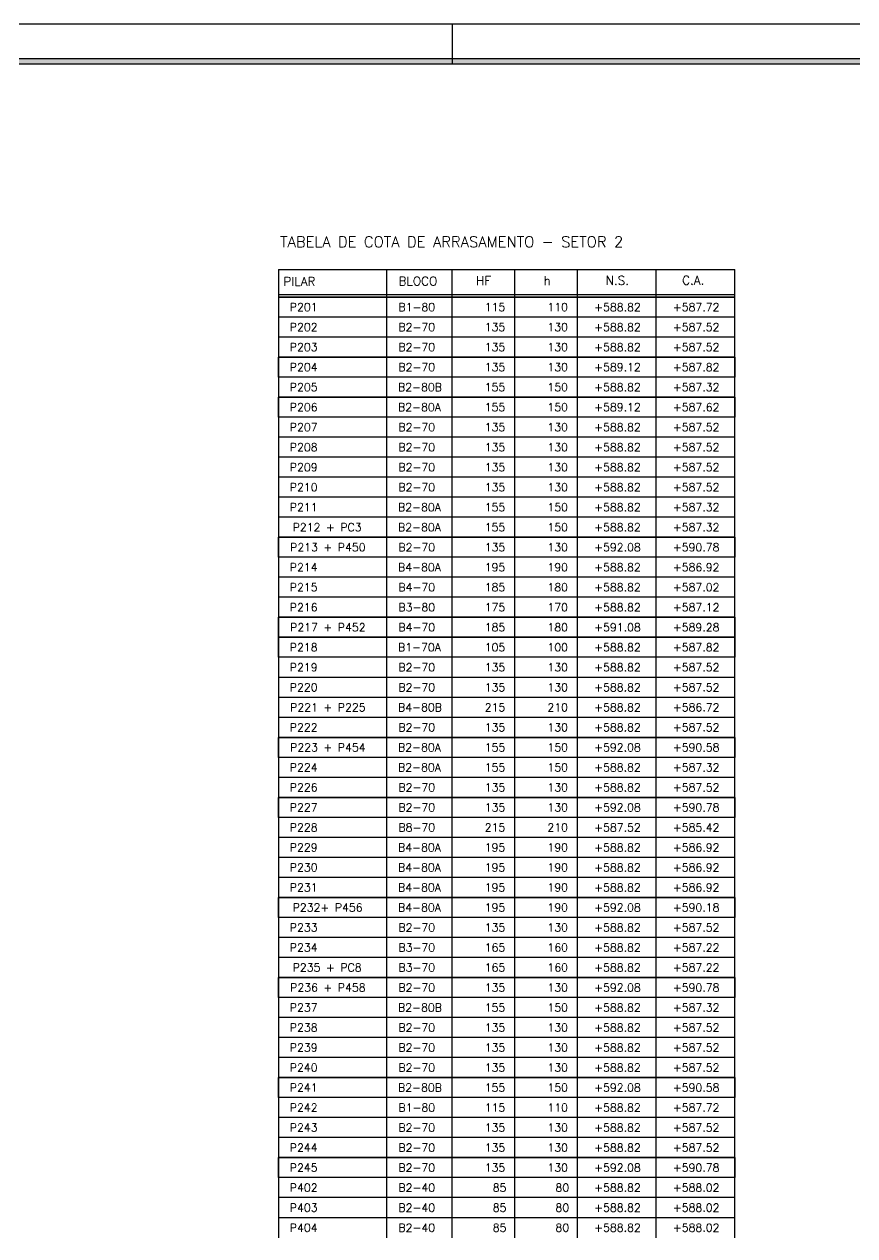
# Model space of a CAD drawing. Extents: x -5956 to 5211, y -572 to 5735.
# Drawn here: x 247 to 1803, y 3465 to 5735 of the extents above; entities that cross this region are included whole.
import ezdxf

# ---------------------------------------------------------------- set-up
doc = ezdxf.new("R2010")
doc.units = 0
doc.header["$LTSCALE"] = 100
doc.header["$MEASUREMENT"] = 0
doc.layers.get('0').update_dxf_attribs({"color": 245, "linetype": 'CONTINUOUS'})
for name, color, linetype in [('16', 5, 'CONTINUOUS'), ('228', 7, 'CONTINUOUS'), ('241', 4, 'CONTINUOUS'), ('243', 9, 'CONTINUOUS'), ('246', 3, 'CONTINUOUS'), ('247', 10, 'CONTINUOUS'), ('7', 2, 'CONTINUOUS')]:
    doc.layers.add(name, color=color, linetype=linetype)
doc.styles.get("Standard").update_dxf_attribs({"font": 'ROMANS.SHX'})

msp = doc.modelspace()

# ---------------------------------------------------------------- linework, layer by layer
msp.add_line((1048.788708, 5735.409286), (1048.788708, 5660.409286))
for points in [[(-5956.211292, -572.090714), (5211.288708, -572.090714), (5211.288708, 5735.409286), (-5956.211292, 5735.409286), (-5956.211292, -572.090714)], [(5136.288708, -497.090714), (5136.288708, -507.590714), (-5779.211292, -507.590714), (-5779.211292, 5670.909286), (5136.288708, 5670.909286), (5136.288708, 5660.409286), (-5768.711292, 5660.409286), (-5768.711292, -497.090714), (5136.288708, -497.090714)], [(-5768.711292, -497.090714), (5136.288708, -497.090714), (5136.288708, 5660.409286), (-5768.711292, 5660.409286), (-5768.711292, -497.090714)]]:
    msp.add_lwpolyline(points)
for points in [[(-5768.711292, 5660.409286), (-5779.211292, 5670.909286), (5136.288708, 5670.909286)], [(-5768.711292, 5660.409286), (5136.288708, 5670.909286), (5136.288708, 5660.409286)]]:
    msp.add_solid(points)
at = {"layer": '241'}
msp.add_lwpolyline([(723.665921, 4586.597576), (1578.665921, 4586.597576), (1578.665921, 4549.097576), (723.665921, 4549.097576), (723.665921, 4586.597576)], dxfattribs=at)
at = {"layer": '243'}
for points in [[(723.665921, 5111.597576), (1578.665921, 5111.597576), (1578.665921, 5074.097576), (723.665921, 5074.097576), (723.665921, 5111.597576)], [(723.665921, 5036.597576), (1578.665921, 5036.597576), (1578.665921, 4999.097576), (723.665921, 4999.097576), (723.665921, 5036.597576)]]:
    msp.add_lwpolyline(points, dxfattribs=at)
at = {"layer": '246'}
for points in [[(723.665921, 4774.097576), (1578.665921, 4774.097576), (1578.665921, 4736.597576), (723.665921, 4736.597576), (723.665921, 4774.097576)], [(723.665921, 4399.097576), (1578.665921, 4399.097576), (1578.665921, 4361.597576), (723.665921, 4361.597576), (723.665921, 4399.097576)], [(723.665921, 4286.597576), (1578.665921, 4286.597576), (1578.665921, 4249.097576), (723.665921, 4249.097576), (723.665921, 4286.597576)], [(723.665921, 4099.097576), (1578.665921, 4099.097576), (1578.665921, 4061.597576), (723.665921, 4061.597576), (723.665921, 4099.097576)], [(723.665921, 3949.097576), (1578.665921, 3949.097576), (1578.665921, 3911.597576), (723.665921, 3911.597576), (723.665921, 3949.097576)], [(723.665921, 3761.597576), (1578.665921, 3761.597576), (1578.665921, 3724.097576), (723.665921, 3724.097576), (723.665921, 3761.597576)], [(723.665921, 3611.597576), (1578.665921, 3611.597576), (1578.665921, 3574.097576), (723.665921, 3574.097576), (723.665921, 3611.597576)]]:
    msp.add_lwpolyline(points, dxfattribs=at)
at = {"layer": '247'}
msp.add_lwpolyline([(723.665921, 4624.097576), (1578.665921, 4624.097576), (1578.665921, 4586.597576), (723.665921, 4586.597576), (723.665921, 4624.097576)], dxfattribs=at)
at = {"layer": '7'}
for p, q in [((723.665921, 5275.736548), (1578.665921, 5275.736548)), ((723.665921, 5229.06335), (1578.665921, 5229.06335)), ((723.665921, 5224.097576), (1578.665921, 5224.097576)), ((723.665921, 5224.097576), (1578.665921, 5224.097576))]:
    msp.add_line(p, q, dxfattribs=at)
at = {"layer": '7', "color": 2}
for p, q in [((723.665921, 5275.736548), (723.665921, 5224.097576)), ((926.165921, 5224.097576), (926.165921, 5275.736548)), ((1048.665921, 5224.097576), (1048.665921, 5275.736548)), ((1166.165921, 5224.097576), (1166.165921, 5275.736548)), ((1283.665921, 5224.097576), (1283.665921, 5275.736548)), ((1431.165921, 5224.097576), (1431.165921, 5275.736548)), ((1578.665921, 5224.097576), (1578.665921, 5275.736548)), ((926.165921, 5224.097576), (723.665921, 5224.097576)), ((926.165921, 5224.097576), (723.665921, 5224.097576)), ((926.165921, 5224.097576), (723.665921, 5224.097576)), ((926.165921, 5224.097576), (723.665921, 5224.097576)), ((723.665921, 5224.097576), (723.665921, 5186.597576)), ((926.165921, 5224.097576), (723.665921, 5224.097576)), ((1048.665921, 5224.097576), (926.165921, 5224.097576)), ((1048.665921, 5224.097576), (926.165921, 5224.097576)), ((1048.665921, 5224.097576), (926.165921, 5224.097576)), ((1048.665921, 5224.097576), (926.165921, 5224.097576)), ((926.165921, 5186.597576), (926.165921, 5224.097576)), ((1048.665921, 5224.097576), (926.165921, 5224.097576)), ((1166.165921, 5224.097576), (1048.665921, 5224.097576)), ((1166.165921, 5224.097576), (1048.665921, 5224.097576)), ((1166.165921, 5224.097576), (1048.665921, 5224.097576)), ((1166.165921, 5224.097576), (1048.665921, 5224.097576)), ((1048.665921, 5186.597576), (1048.665921, 5224.097576)), ((1166.165921, 5224.097576), (1048.665921, 5224.097576)), ((1283.665921, 5224.097576), (1166.165921, 5224.097576)), ((1283.665921, 5224.097576), (1166.165921, 5224.097576)), ((1283.665921, 5224.097576), (1166.165921, 5224.097576)), ((1283.665921, 5224.097576), (1166.165921, 5224.097576)), ((1166.165921, 5186.597576), (1166.165921, 5224.097576)), ((1283.665921, 5224.097576), (1166.165921, 5224.097576)), ((1431.165921, 5224.097576), (1283.665921, 5224.097576)), ((1431.165921, 5224.097576), (1283.665921, 5224.097576)), ((1431.165921, 5224.097576), (1283.665921, 5224.097576)), ((1431.165921, 5224.097576), (1283.665921, 5224.097576)), ((1283.665921, 5186.597576), (1283.665921, 5224.097576)), ((1431.165921, 5224.097576), (1283.665921, 5224.097576)), ((1578.665921, 5224.097576), (1431.165921, 5224.097576)), ((1578.665921, 5224.097576), (1431.165921, 5224.097576)), ((1578.665921, 5224.097576), (1431.165921, 5224.097576)), ((1578.665921, 5224.097576), (1431.165921, 5224.097576)), ((1431.165921, 5186.597576), (1431.165921, 5224.097576)), ((1578.665921, 5224.097576), (1431.165921, 5224.097576)), ((1578.665921, 5186.597576), (1578.665921, 5224.097576)), ((926.165921, 5186.597576), (723.665921, 5186.597576)), ((723.665921, 5186.597576), (723.665921, 5149.097576)), ((1048.665921, 5186.597576), (926.165921, 5186.597576)), ((926.165921, 5149.097576), (926.165921, 5186.597576)), ((1166.165921, 5186.597576), (1048.665921, 5186.597576)), ((1048.665921, 5149.097576), (1048.665921, 5186.597576)), ((1283.665921, 5186.597576), (1166.165921, 5186.597576)), ((1166.165921, 5149.097576), (1166.165921, 5186.597576)), ((1431.165921, 5186.597576), (1283.665921, 5186.597576)), ((1283.665921, 5149.097576), (1283.665921, 5186.597576)), ((1578.665921, 5186.597576), (1431.165921, 5186.597576)), ((1431.165921, 5149.097576), (1431.165921, 5186.597576)), ((1578.665921, 5149.097576), (1578.665921, 5186.597576)), ((926.165921, 5149.097576), (723.665921, 5149.097576)), ((723.665921, 5149.097576), (723.665921, 5111.597576)), ((1048.665921, 5149.097576), (926.165921, 5149.097576)), ((926.165921, 5111.597576), (926.165921, 5149.097576)), ((1166.165921, 5149.097576), (1048.665921, 5149.097576)), ((1048.665921, 5111.597576), (1048.665921, 5149.097576)), ((1283.665921, 5149.097576), (1166.165921, 5149.097576)), ((1166.165921, 5111.597576), (1166.165921, 5149.097576)), ((1431.165921, 5149.097576), (1283.665921, 5149.097576)), ((1283.665921, 5111.597576), (1283.665921, 5149.097576)), ((1578.665921, 5149.097576), (1431.165921, 5149.097576)), ((1431.165921, 5111.597576), (1431.165921, 5149.097576)), ((1578.665921, 5111.597576), (1578.665921, 5149.097576)), ((926.165921, 5111.597576), (723.665921, 5111.597576)), ((723.665921, 5111.597576), (723.665921, 5074.097576)), ((1048.665921, 5111.597576), (926.165921, 5111.597576)), ((926.165921, 5074.097576), (926.165921, 5111.597576)), ((1166.165921, 5111.597576), (1048.665921, 5111.597576)), ((1048.665921, 5074.097576), (1048.665921, 5111.597576)), ((1283.665921, 5111.597576), (1166.165921, 5111.597576)), ((1166.165921, 5074.097576), (1166.165921, 5111.597576)), ((1431.165921, 5111.597576), (1283.665921, 5111.597576)), ((1283.665921, 5074.097576), (1283.665921, 5111.597576)), ((1578.665921, 5111.597576), (1431.165921, 5111.597576)), ((1431.165921, 5074.097576), (1431.165921, 5111.597576)), ((1578.665921, 5074.097576), (1578.665921, 5111.597576)), ((926.165921, 5074.097576), (723.665921, 5074.097576)), ((723.665921, 5074.097576), (723.665921, 5036.597576)), ((1048.665921, 5074.097576), (926.165921, 5074.097576)), ((926.165921, 5036.597576), (926.165921, 5074.097576)), ((1166.165921, 5074.097576), (1048.665921, 5074.097576)), ((1048.665921, 5036.597576), (1048.665921, 5074.097576)), ((1283.665921, 5074.097576), (1166.165921, 5074.097576)), ((1166.165921, 5036.597576), (1166.165921, 5074.097576)), ((1431.165921, 5074.097576), (1283.665921, 5074.097576)), ((1283.665921, 5036.597576), (1283.665921, 5074.097576)), ((1578.665921, 5074.097576), (1431.165921, 5074.097576)), ((1431.165921, 5036.597576), (1431.165921, 5074.097576)), ((1578.665921, 5036.597576), (1578.665921, 5074.097576)), ((926.165921, 5036.597576), (723.665921, 5036.597576)), ((723.665921, 5036.597576), (723.665921, 4999.097576)), ((1048.665921, 5036.597576), (926.165921, 5036.597576)), ((926.165921, 4999.097576), (926.165921, 5036.597576)), ((1166.165921, 5036.597576), (1048.665921, 5036.597576)), ((1048.665921, 4999.097576), (1048.665921, 5036.597576)), ((1283.665921, 5036.597576), (1166.165921, 5036.597576)), ((1166.165921, 4999.097576), (1166.165921, 5036.597576)), ((1431.165921, 5036.597576), (1283.665921, 5036.597576)), ((1283.665921, 4999.097576), (1283.665921, 5036.597576)), ((1578.665921, 5036.597576), (1431.165921, 5036.597576)), ((1431.165921, 4999.097576), (1431.165921, 5036.597576)), ((1578.665921, 4999.097576), (1578.665921, 5036.597576)), ((926.165921, 4999.097576), (723.665921, 4999.097576)), ((723.665921, 4999.097576), (723.665921, 4961.597576)), ((1048.665921, 4999.097576), (926.165921, 4999.097576)), ((926.165921, 4961.597576), (926.165921, 4999.097576)), ((1166.165921, 4999.097576), (1048.665921, 4999.097576)), ((1048.665921, 4961.597576), (1048.665921, 4999.097576)), ((1283.665921, 4999.097576), (1166.165921, 4999.097576)), ((1166.165921, 4961.597576), (1166.165921, 4999.097576)), ((1431.165921, 4999.097576), (1283.665921, 4999.097576)), ((1283.665921, 4961.597576), (1283.665921, 4999.097576)), ((1578.665921, 4999.097576), (1431.165921, 4999.097576)), ((1431.165921, 4961.597576), (1431.165921, 4999.097576)), ((1578.665921, 4961.597576), (1578.665921, 4999.097576)), ((926.165921, 4961.597576), (723.665921, 4961.597576)), ((723.665921, 4961.597576), (723.665921, 4924.097576)), ((1048.665921, 4961.597576), (926.165921, 4961.597576)), ((926.165921, 4924.097576), (926.165921, 4961.597576)), ((1166.165921, 4961.597576), (1048.665921, 4961.597576)), ((1048.665921, 4924.097576), (1048.665921, 4961.597576)), ((1283.665921, 4961.597576), (1166.165921, 4961.597576)), ((1166.165921, 4924.097576), (1166.165921, 4961.597576)), ((1431.165921, 4961.597576), (1283.665921, 4961.597576)), ((1283.665921, 4924.097576), (1283.665921, 4961.597576)), ((1578.665921, 4961.597576), (1431.165921, 4961.597576)), ((1431.165921, 4924.097576), (1431.165921, 4961.597576)), ((1578.665921, 4924.097576), (1578.665921, 4961.597576)), ((926.165921, 4924.097576), (723.665921, 4924.097576)), ((723.665921, 4924.097576), (723.665921, 4886.597576)), ((1048.665921, 4924.097576), (926.165921, 4924.097576)), ((926.165921, 4886.597576), (926.165921, 4924.097576)), ((1166.165921, 4924.097576), (1048.665921, 4924.097576)), ((1048.665921, 4886.597576), (1048.665921, 4924.097576)), ((1283.665921, 4924.097576), (1166.165921, 4924.097576)), ((1166.165921, 4886.597576), (1166.165921, 4924.097576)), ((1431.165921, 4924.097576), (1283.665921, 4924.097576)), ((1283.665921, 4886.597576), (1283.665921, 4924.097576)), ((1578.665921, 4924.097576), (1431.165921, 4924.097576)), ((1431.165921, 4886.597576), (1431.165921, 4924.097576)), ((1578.665921, 4886.597576), (1578.665921, 4924.097576)), ((926.165921, 4886.597576), (723.665921, 4886.597576)), ((723.665921, 4886.597576), (723.665921, 4849.097576)), ((1048.665921, 4886.597576), (926.165921, 4886.597576)), ((926.165921, 4849.097576), (926.165921, 4886.597576)), ((1166.165921, 4886.597576), (1048.665921, 4886.597576)), ((1048.665921, 4849.097576), (1048.665921, 4886.597576)), ((1283.665921, 4886.597576), (1166.165921, 4886.597576)), ((1166.165921, 4849.097576), (1166.165921, 4886.597576)), ((1431.165921, 4886.597576), (1283.665921, 4886.597576)), ((1283.665921, 4849.097576), (1283.665921, 4886.597576)), ((1578.665921, 4886.597576), (1431.165921, 4886.597576)), ((1431.165921, 4849.097576), (1431.165921, 4886.597576)), ((1578.665921, 4849.097576), (1578.665921, 4886.597576)), ((926.165921, 4849.097576), (723.665921, 4849.097576)), ((723.665921, 4849.097576), (723.665921, 4811.597576)), ((1048.665921, 4849.097576), (926.165921, 4849.097576)), ((926.165921, 4811.597576), (926.165921, 4849.097576)), ((1166.165921, 4849.097576), (1048.665921, 4849.097576)), ((1048.665921, 4811.597576), (1048.665921, 4849.097576)), ((1283.665921, 4849.097576), (1166.165921, 4849.097576)), ((1166.165921, 4811.597576), (1166.165921, 4849.097576)), ((1431.165921, 4849.097576), (1283.665921, 4849.097576)), ((1283.665921, 4811.597576), (1283.665921, 4849.097576)), ((1578.665921, 4849.097576), (1431.165921, 4849.097576)), ((1431.165921, 4811.597576), (1431.165921, 4849.097576)), ((1578.665921, 4811.597576), (1578.665921, 4849.097576)), ((926.165921, 4811.597576), (723.665921, 4811.597576)), ((723.665921, 4811.597576), (723.665921, 4774.097576)), ((1048.665921, 4811.597576), (926.165921, 4811.597576)), ((926.165921, 4774.097576), (926.165921, 4811.597576)), ((1166.165921, 4811.597576), (1048.665921, 4811.597576)), ((1048.665921, 4774.097576), (1048.665921, 4811.597576)), ((1283.665921, 4811.597576), (1166.165921, 4811.597576)), ((1166.165921, 4774.097576), (1166.165921, 4811.597576)), ((1431.165921, 4811.597576), (1283.665921, 4811.597576)), ((1283.665921, 4774.097576), (1283.665921, 4811.597576)), ((1578.665921, 4811.597576), (1431.165921, 4811.597576)), ((1431.165921, 4774.097576), (1431.165921, 4811.597576)), ((1578.665921, 4774.097576), (1578.665921, 4811.597576)), ((926.165921, 4774.097576), (723.665921, 4774.097576)), ((723.665921, 4774.097576), (723.665921, 4736.597576)), ((1048.665921, 4774.097576), (926.165921, 4774.097576)), ((926.165921, 4736.597576), (926.165921, 4774.097576)), ((1166.165921, 4774.097576), (1048.665921, 4774.097576)), ((1048.665921, 4736.597576), (1048.665921, 4774.097576)), ((1283.665921, 4774.097576), (1166.165921, 4774.097576)), ((1166.165921, 4736.597576), (1166.165921, 4774.097576)), ((1431.165921, 4774.097576), (1283.665921, 4774.097576)), ((1283.665921, 4736.597576), (1283.665921, 4774.097576)), ((1578.665921, 4774.097576), (1431.165921, 4774.097576)), ((1431.165921, 4736.597576), (1431.165921, 4774.097576)), ((1578.665921, 4736.597576), (1578.665921, 4774.097576)), ((926.165921, 4736.597576), (723.665921, 4736.597576)), ((723.665921, 4736.597576), (723.665921, 4699.097576)), ((1048.665921, 4736.597576), (926.165921, 4736.597576)), ((926.165921, 4699.097576), (926.165921, 4736.597576)), ((1166.165921, 4736.597576), (1048.665921, 4736.597576)), ((1048.665921, 4699.097576), (1048.665921, 4736.597576)), ((1283.665921, 4736.597576), (1166.165921, 4736.597576)), ((1166.165921, 4699.097576), (1166.165921, 4736.597576)), ((1431.165921, 4736.597576), (1283.665921, 4736.597576)), ((1283.665921, 4699.097576), (1283.665921, 4736.597576)), ((1578.665921, 4736.597576), (1431.165921, 4736.597576)), ((1431.165921, 4699.097576), (1431.165921, 4736.597576)), ((1578.665921, 4699.097576), (1578.665921, 4736.597576)), ((926.165921, 4699.097576), (723.665921, 4699.097576)), ((723.665921, 4699.097576), (723.665921, 4661.597576)), ((1048.665921, 4699.097576), (926.165921, 4699.097576)), ((926.165921, 4661.597576), (926.165921, 4699.097576)), ((1166.165921, 4699.097576), (1048.665921, 4699.097576)), ((1048.665921, 4661.597576), (1048.665921, 4699.097576)), ((1283.665921, 4699.097576), (1166.165921, 4699.097576)), ((1166.165921, 4661.597576), (1166.165921, 4699.097576)), ((1431.165921, 4699.097576), (1283.665921, 4699.097576)), ((1283.665921, 4661.597576), (1283.665921, 4699.097576)), ((1578.665921, 4699.097576), (1431.165921, 4699.097576)), ((1431.165921, 4661.597576), (1431.165921, 4699.097576)), ((1578.665921, 4661.597576), (1578.665921, 4699.097576)), ((926.165921, 4661.597576), (723.665921, 4661.597576)), ((723.665921, 4661.597576), (723.665921, 4624.097576)), ((1048.665921, 4661.597576), (926.165921, 4661.597576)), ((926.165921, 4624.097576), (926.165921, 4661.597576)), ((1166.165921, 4661.597576), (1048.665921, 4661.597576)), ((1048.665921, 4624.097576), (1048.665921, 4661.597576)), ((1283.665921, 4661.597576), (1166.165921, 4661.597576)), ((1166.165921, 4624.097576), (1166.165921, 4661.597576)), ((1431.165921, 4661.597576), (1283.665921, 4661.597576)), ((1283.665921, 4624.097576), (1283.665921, 4661.597576)), ((1578.665921, 4661.597576), (1431.165921, 4661.597576)), ((1431.165921, 4624.097576), (1431.165921, 4661.597576)), ((1578.665921, 4624.097576), (1578.665921, 4661.597576)), ((926.165921, 4624.097576), (723.665921, 4624.097576)), ((723.665921, 4624.097576), (723.665921, 4586.597576)), ((1048.665921, 4624.097576), (926.165921, 4624.097576)), ((926.165921, 4586.597576), (926.165921, 4624.097576)), ((1166.165921, 4624.097576), (1048.665921, 4624.097576)), ((1048.665921, 4586.597576), (1048.665921, 4624.097576)), ((1283.665921, 4624.097576), (1166.165921, 4624.097576)), ((1166.165921, 4586.597576), (1166.165921, 4624.097576)), ((1431.165921, 4624.097576), (1283.665921, 4624.097576)), ((1283.665921, 4586.597576), (1283.665921, 4624.097576)), ((1578.665921, 4624.097576), (1431.165921, 4624.097576)), ((1431.165921, 4586.597576), (1431.165921, 4624.097576)), ((1578.665921, 4586.597576), (1578.665921, 4624.097576)), ((926.165921, 4586.597576), (723.665921, 4586.597576)), ((723.665921, 4586.597576), (723.665921, 4549.097576)), ((1048.665921, 4586.597576), (926.165921, 4586.597576)), ((926.165921, 4549.097576), (926.165921, 4586.597576)), ((1166.165921, 4586.597576), (1048.665921, 4586.597576)), ((1048.665921, 4549.097576), (1048.665921, 4586.597576)), ((1283.665921, 4586.597576), (1166.165921, 4586.597576)), ((1166.165921, 4549.097576), (1166.165921, 4586.597576)), ((1431.165921, 4586.597576), (1283.665921, 4586.597576)), ((1283.665921, 4549.097576), (1283.665921, 4586.597576)), ((1578.665921, 4586.597576), (1431.165921, 4586.597576)), ((1431.165921, 4549.097576), (1431.165921, 4586.597576)), ((1578.665921, 4549.097576), (1578.665921, 4586.597576)), ((926.165921, 4549.097576), (723.665921, 4549.097576)), ((723.665921, 4549.097576), (723.665921, 4511.597576)), ((1048.665921, 4549.097576), (926.165921, 4549.097576)), ((926.165921, 4511.597576), (926.165921, 4549.097576)), ((1166.165921, 4549.097576), (1048.665921, 4549.097576)), ((1048.665921, 4511.597576), (1048.665921, 4549.097576)), ((1283.665921, 4549.097576), (1166.165921, 4549.097576)), ((1166.165921, 4511.597576), (1166.165921, 4549.097576)), ((1431.165921, 4549.097576), (1283.665921, 4549.097576)), ((1283.665921, 4511.597576), (1283.665921, 4549.097576)), ((1578.665921, 4549.097576), (1431.165921, 4549.097576)), ((1431.165921, 4511.597576), (1431.165921, 4549.097576)), ((1578.665921, 4511.597576), (1578.665921, 4549.097576)), ((926.165921, 4511.597576), (723.665921, 4511.597576)), ((723.665921, 4511.597576), (723.665921, 4474.097576)), ((1048.665921, 4511.597576), (926.165921, 4511.597576)), ((926.165921, 4474.097576), (926.165921, 4511.597576)), ((1166.165921, 4511.597576), (1048.665921, 4511.597576)), ((1048.665921, 4474.097576), (1048.665921, 4511.597576)), ((1283.665921, 4511.597576), (1166.165921, 4511.597576)), ((1166.165921, 4474.097576), (1166.165921, 4511.597576)), ((1431.165921, 4511.597576), (1283.665921, 4511.597576)), ((1283.665921, 4474.097576), (1283.665921, 4511.597576)), ((1578.665921, 4511.597576), (1431.165921, 4511.597576)), ((1431.165921, 4474.097576), (1431.165921, 4511.597576)), ((1578.665921, 4474.097576), (1578.665921, 4511.597576)), ((926.165921, 4474.097576), (723.665921, 4474.097576)), ((723.665921, 4474.097576), (723.665921, 4436.597576)), ((1048.665921, 4474.097576), (926.165921, 4474.097576)), ((926.165921, 4436.597576), (926.165921, 4474.097576)), ((1166.165921, 4474.097576), (1048.665921, 4474.097576)), ((1048.665921, 4436.597576), (1048.665921, 4474.097576)), ((1283.665921, 4474.097576), (1166.165921, 4474.097576)), ((1166.165921, 4436.597576), (1166.165921, 4474.097576)), ((1431.165921, 4474.097576), (1283.665921, 4474.097576)), ((1283.665921, 4436.597576), (1283.665921, 4474.097576)), ((1578.665921, 4474.097576), (1431.165921, 4474.097576)), ((1431.165921, 4436.597576), (1431.165921, 4474.097576)), ((1578.665921, 4436.597576), (1578.665921, 4474.097576)), ((926.165921, 4436.597576), (723.665921, 4436.597576)), ((723.665921, 4436.597576), (723.665921, 4399.097576)), ((1048.665921, 4436.597576), (926.165921, 4436.597576)), ((926.165921, 4399.097576), (926.165921, 4436.597576)), ((1166.165921, 4436.597576), (1048.665921, 4436.597576)), ((1048.665921, 4399.097576), (1048.665921, 4436.597576)), ((1283.665921, 4436.597576), (1166.165921, 4436.597576)), ((1166.165921, 4399.097576), (1166.165921, 4436.597576)), ((1431.165921, 4436.597576), (1283.665921, 4436.597576)), ((1283.665921, 4399.097576), (1283.665921, 4436.597576)), ((1578.665921, 4436.597576), (1431.165921, 4436.597576)), ((1431.165921, 4399.097576), (1431.165921, 4436.597576)), ((1578.665921, 4399.097576), (1578.665921, 4436.597576)), ((926.165921, 4399.097576), (723.665921, 4399.097576)), ((723.665921, 4399.097576), (723.665921, 4361.597576)), ((1048.665921, 4399.097576), (926.165921, 4399.097576)), ((926.165921, 4361.597576), (926.165921, 4399.097576)), ((1166.165921, 4399.097576), (1048.665921, 4399.097576)), ((1048.665921, 4361.597576), (1048.665921, 4399.097576)), ((1283.665921, 4399.097576), (1166.165921, 4399.097576)), ((1166.165921, 4361.597576), (1166.165921, 4399.097576)), ((1431.165921, 4399.097576), (1283.665921, 4399.097576)), ((1283.665921, 4361.597576), (1283.665921, 4399.097576)), ((1578.665921, 4399.097576), (1431.165921, 4399.097576)), ((1431.165921, 4361.597576), (1431.165921, 4399.097576)), ((1578.665921, 4361.597576), (1578.665921, 4399.097576)), ((926.165921, 4361.597576), (723.665921, 4361.597576)), ((723.665921, 4361.597576), (723.665921, 4324.097576)), ((1048.665921, 4361.597576), (926.165921, 4361.597576)), ((926.165921, 4324.097576), (926.165921, 4361.597576)), ((1166.165921, 4361.597576), (1048.665921, 4361.597576)), ((1048.665921, 4324.097576), (1048.665921, 4361.597576)), ((1283.665921, 4361.597576), (1166.165921, 4361.597576)), ((1166.165921, 4324.097576), (1166.165921, 4361.597576)), ((1431.165921, 4361.597576), (1283.665921, 4361.597576)), ((1283.665921, 4324.097576), (1283.665921, 4361.597576)), ((1578.665921, 4361.597576), (1431.165921, 4361.597576)), ((1431.165921, 4324.097576), (1431.165921, 4361.597576)), ((1578.665921, 4324.097576), (1578.665921, 4361.597576)), ((926.165921, 4324.097576), (723.665921, 4324.097576)), ((723.665921, 4324.097576), (723.665921, 4286.597576)), ((1048.665921, 4324.097576), (926.165921, 4324.097576)), ((926.165921, 4286.597576), (926.165921, 4324.097576)), ((1166.165921, 4324.097576), (1048.665921, 4324.097576)), ((1048.665921, 4286.597576), (1048.665921, 4324.097576)), ((1283.665921, 4324.097576), (1166.165921, 4324.097576)), ((1166.165921, 4286.597576), (1166.165921, 4324.097576)), ((1431.165921, 4324.097576), (1283.665921, 4324.097576)), ((1283.665921, 4286.597576), (1283.665921, 4324.097576)), ((1578.665921, 4324.097576), (1431.165921, 4324.097576)), ((1431.165921, 4286.597576), (1431.165921, 4324.097576)), ((1578.665921, 4286.597576), (1578.665921, 4324.097576)), ((926.165921, 4286.597576), (723.665921, 4286.597576)), ((723.665921, 4286.597576), (723.665921, 4249.097576)), ((1048.665921, 4286.597576), (926.165921, 4286.597576)), ((926.165921, 4249.097576), (926.165921, 4286.597576)), ((1166.165921, 4286.597576), (1048.665921, 4286.597576)), ((1048.665921, 4249.097576), (1048.665921, 4286.597576)), ((1283.665921, 4286.597576), (1166.165921, 4286.597576)), ((1166.165921, 4249.097576), (1166.165921, 4286.597576)), ((1431.165921, 4286.597576), (1283.665921, 4286.597576)), ((1283.665921, 4249.097576), (1283.665921, 4286.597576)), ((1578.665921, 4286.597576), (1431.165921, 4286.597576)), ((1431.165921, 4249.097576), (1431.165921, 4286.597576)), ((1578.665921, 4249.097576), (1578.665921, 4286.597576)), ((926.165921, 4249.097576), (723.665921, 4249.097576)), ((723.665921, 4249.097576), (723.665921, 4211.597576)), ((1048.665921, 4249.097576), (926.165921, 4249.097576)), ((926.165921, 4211.597576), (926.165921, 4249.097576)), ((1166.165921, 4249.097576), (1048.665921, 4249.097576)), ((1048.665921, 4211.597576), (1048.665921, 4249.097576)), ((1283.665921, 4249.097576), (1166.165921, 4249.097576)), ((1166.165921, 4211.597576), (1166.165921, 4249.097576)), ((1431.165921, 4249.097576), (1283.665921, 4249.097576)), ((1283.665921, 4211.597576), (1283.665921, 4249.097576)), ((1578.665921, 4249.097576), (1431.165921, 4249.097576)), ((1431.165921, 4211.597576), (1431.165921, 4249.097576)), ((1578.665921, 4211.597576), (1578.665921, 4249.097576)), ((926.165921, 4211.597576), (723.665921, 4211.597576)), ((723.665921, 4211.597576), (723.665921, 4174.097576)), ((1048.665921, 4211.597576), (926.165921, 4211.597576)), ((926.165921, 4174.097576), (926.165921, 4211.597576)), ((1166.165921, 4211.597576), (1048.665921, 4211.597576)), ((1048.665921, 4174.097576), (1048.665921, 4211.597576)), ((1283.665921, 4211.597576), (1166.165921, 4211.597576)), ((1166.165921, 4174.097576), (1166.165921, 4211.597576)), ((1431.165921, 4211.597576), (1283.665921, 4211.597576)), ((1283.665921, 4174.097576), (1283.665921, 4211.597576)), ((1578.665921, 4211.597576), (1431.165921, 4211.597576)), ((1431.165921, 4174.097576), (1431.165921, 4211.597576)), ((1578.665921, 4174.097576), (1578.665921, 4211.597576)), ((926.165921, 4174.097576), (723.665921, 4174.097576)), ((723.665921, 4174.097576), (723.665921, 4136.597576)), ((1048.665921, 4174.097576), (926.165921, 4174.097576)), ((926.165921, 4136.597576), (926.165921, 4174.097576)), ((1166.165921, 4174.097576), (1048.665921, 4174.097576)), ((1048.665921, 4136.597576), (1048.665921, 4174.097576)), ((1283.665921, 4174.097576), (1166.165921, 4174.097576)), ((1166.165921, 4136.597576), (1166.165921, 4174.097576)), ((1431.165921, 4174.097576), (1283.665921, 4174.097576)), ((1283.665921, 4136.597576), (1283.665921, 4174.097576)), ((1578.665921, 4174.097576), (1431.165921, 4174.097576)), ((1431.165921, 4136.597576), (1431.165921, 4174.097576)), ((1578.665921, 4136.597576), (1578.665921, 4174.097576)), ((926.165921, 4136.597576), (723.665921, 4136.597576)), ((723.665921, 4136.597576), (723.665921, 4099.097576)), ((1048.665921, 4136.597576), (926.165921, 4136.597576)), ((926.165921, 4099.097576), (926.165921, 4136.597576)), ((1166.165921, 4136.597576), (1048.665921, 4136.597576)), ((1048.665921, 4099.097576), (1048.665921, 4136.597576)), ((1283.665921, 4136.597576), (1166.165921, 4136.597576)), ((1166.165921, 4099.097576), (1166.165921, 4136.597576)), ((1431.165921, 4136.597576), (1283.665921, 4136.597576)), ((1283.665921, 4099.097576), (1283.665921, 4136.597576)), ((1578.665921, 4136.597576), (1431.165921, 4136.597576)), ((1431.165921, 4099.097576), (1431.165921, 4136.597576)), ((1578.665921, 4099.097576), (1578.665921, 4136.597576)), ((926.165921, 4099.097576), (723.665921, 4099.097576)), ((723.665921, 4099.097576), (723.665921, 4061.597576)), ((1048.665921, 4099.097576), (926.165921, 4099.097576)), ((926.165921, 4061.597576), (926.165921, 4099.097576)), ((1166.165921, 4099.097576), (1048.665921, 4099.097576)), ((1048.665921, 4061.597576), (1048.665921, 4099.097576)), ((1283.665921, 4099.097576), (1166.165921, 4099.097576)), ((1166.165921, 4061.597576), (1166.165921, 4099.097576)), ((1431.165921, 4099.097576), (1283.665921, 4099.097576)), ((1283.665921, 4061.597576), (1283.665921, 4099.097576)), ((1578.665921, 4099.097576), (1431.165921, 4099.097576)), ((1431.165921, 4061.597576), (1431.165921, 4099.097576)), ((1578.665921, 4061.597576), (1578.665921, 4099.097576)), ((926.165921, 4061.597576), (723.665921, 4061.597576)), ((723.665921, 4061.597576), (723.665921, 4024.097576)), ((1048.665921, 4061.597576), (926.165921, 4061.597576)), ((926.165921, 4024.097576), (926.165921, 4061.597576)), ((1166.165921, 4061.597576), (1048.665921, 4061.597576)), ((1048.665921, 4024.097576), (1048.665921, 4061.597576)), ((1283.665921, 4061.597576), (1166.165921, 4061.597576)), ((1166.165921, 4024.097576), (1166.165921, 4061.597576)), ((1431.165921, 4061.597576), (1283.665921, 4061.597576)), ((1283.665921, 4024.097576), (1283.665921, 4061.597576)), ((1578.665921, 4061.597576), (1431.165921, 4061.597576)), ((1431.165921, 4024.097576), (1431.165921, 4061.597576)), ((1578.665921, 4024.097576), (1578.665921, 4061.597576)), ((926.165921, 4024.097576), (723.665921, 4024.097576)), ((723.665921, 4024.097576), (723.665921, 3986.597576)), ((1048.665921, 4024.097576), (926.165921, 4024.097576)), ((926.165921, 3986.597576), (926.165921, 4024.097576)), ((1166.165921, 4024.097576), (1048.665921, 4024.097576)), ((1048.665921, 3986.597576), (1048.665921, 4024.097576)), ((1283.665921, 4024.097576), (1166.165921, 4024.097576)), ((1166.165921, 3986.597576), (1166.165921, 4024.097576)), ((1431.165921, 4024.097576), (1283.665921, 4024.097576)), ((1283.665921, 3986.597576), (1283.665921, 4024.097576)), ((1578.665921, 4024.097576), (1431.165921, 4024.097576)), ((1431.165921, 3986.597576), (1431.165921, 4024.097576)), ((1578.665921, 3986.597576), (1578.665921, 4024.097576)), ((926.165921, 3986.597576), (723.665921, 3986.597576)), ((723.665921, 3986.597576), (723.665921, 3949.097576)), ((1048.665921, 3986.597576), (926.165921, 3986.597576)), ((926.165921, 3949.097576), (926.165921, 3986.597576)), ((1166.165921, 3986.597576), (1048.665921, 3986.597576)), ((1048.665921, 3949.097576), (1048.665921, 3986.597576)), ((1283.665921, 3986.597576), (1166.165921, 3986.597576)), ((1166.165921, 3949.097576), (1166.165921, 3986.597576)), ((1431.165921, 3986.597576), (1283.665921, 3986.597576)), ((1283.665921, 3949.097576), (1283.665921, 3986.597576)), ((1578.665921, 3986.597576), (1431.165921, 3986.597576)), ((1431.165921, 3949.097576), (1431.165921, 3986.597576)), ((1578.665921, 3949.097576), (1578.665921, 3986.597576)), ((926.165921, 3949.097576), (723.665921, 3949.097576)), ((723.665921, 3949.097576), (723.665921, 3911.597576)), ((1048.665921, 3949.097576), (926.165921, 3949.097576)), ((926.165921, 3911.597576), (926.165921, 3949.097576)), ((1166.165921, 3949.097576), (1048.665921, 3949.097576)), ((1048.665921, 3911.597576), (1048.665921, 3949.097576)), ((1283.665921, 3949.097576), (1166.165921, 3949.097576)), ((1166.165921, 3911.597576), (1166.165921, 3949.097576)), ((1431.165921, 3949.097576), (1283.665921, 3949.097576)), ((1283.665921, 3911.597576), (1283.665921, 3949.097576)), ((1578.665921, 3949.097576), (1431.165921, 3949.097576)), ((1431.165921, 3911.597576), (1431.165921, 3949.097576)), ((1578.665921, 3911.597576), (1578.665921, 3949.097576)), ((926.165921, 3911.597576), (723.665921, 3911.597576)), ((723.665921, 3911.597576), (723.665921, 3874.097576)), ((1048.665921, 3911.597576), (926.165921, 3911.597576)), ((926.165921, 3874.097576), (926.165921, 3911.597576)), ((1166.165921, 3911.597576), (1048.665921, 3911.597576)), ((1048.665921, 3874.097576), (1048.665921, 3911.597576)), ((1283.665921, 3911.597576), (1166.165921, 3911.597576)), ((1166.165921, 3874.097576), (1166.165921, 3911.597576)), ((1431.165921, 3911.597576), (1283.665921, 3911.597576)), ((1283.665921, 3874.097576), (1283.665921, 3911.597576)), ((1578.665921, 3911.597576), (1431.165921, 3911.597576)), ((1431.165921, 3874.097576), (1431.165921, 3911.597576)), ((1578.665921, 3874.097576), (1578.665921, 3911.597576)), ((926.165921, 3874.097576), (723.665921, 3874.097576)), ((723.665921, 3874.097576), (723.665921, 3836.597576)), ((1048.665921, 3874.097576), (926.165921, 3874.097576)), ((926.165921, 3836.597576), (926.165921, 3874.097576)), ((1166.165921, 3874.097576), (1048.665921, 3874.097576)), ((1048.665921, 3836.597576), (1048.665921, 3874.097576)), ((1283.665921, 3874.097576), (1166.165921, 3874.097576)), ((1166.165921, 3836.597576), (1166.165921, 3874.097576)), ((1431.165921, 3874.097576), (1283.665921, 3874.097576)), ((1283.665921, 3836.597576), (1283.665921, 3874.097576)), ((1578.665921, 3874.097576), (1431.165921, 3874.097576)), ((1431.165921, 3836.597576), (1431.165921, 3874.097576)), ((1578.665921, 3836.597576), (1578.665921, 3874.097576)), ((926.165921, 3836.597576), (723.665921, 3836.597576)), ((723.665921, 3836.597576), (723.665921, 3799.097576)), ((1048.665921, 3836.597576), (926.165921, 3836.597576)), ((926.165921, 3799.097576), (926.165921, 3836.597576)), ((1166.165921, 3836.597576), (1048.665921, 3836.597576)), ((1048.665921, 3799.097576), (1048.665921, 3836.597576)), ((1283.665921, 3836.597576), (1166.165921, 3836.597576)), ((1166.165921, 3799.097576), (1166.165921, 3836.597576)), ((1431.165921, 3836.597576), (1283.665921, 3836.597576)), ((1283.665921, 3799.097576), (1283.665921, 3836.597576)), ((1578.665921, 3836.597576), (1431.165921, 3836.597576)), ((1431.165921, 3799.097576), (1431.165921, 3836.597576)), ((1578.665921, 3799.097576), (1578.665921, 3836.597576)), ((926.165921, 3799.097576), (723.665921, 3799.097576)), ((723.665921, 3799.097576), (723.665921, 3761.597576)), ((1048.665921, 3799.097576), (926.165921, 3799.097576)), ((926.165921, 3761.597576), (926.165921, 3799.097576)), ((1166.165921, 3799.097576), (1048.665921, 3799.097576)), ((1048.665921, 3761.597576), (1048.665921, 3799.097576)), ((1283.665921, 3799.097576), (1166.165921, 3799.097576)), ((1166.165921, 3761.597576), (1166.165921, 3799.097576)), ((1431.165921, 3799.097576), (1283.665921, 3799.097576)), ((1283.665921, 3761.597576), (1283.665921, 3799.097576)), ((1578.665921, 3799.097576), (1431.165921, 3799.097576)), ((1431.165921, 3761.597576), (1431.165921, 3799.097576)), ((1578.665921, 3761.597576), (1578.665921, 3799.097576)), ((926.165921, 3761.597576), (723.665921, 3761.597576)), ((723.665921, 3761.597576), (723.665921, 3724.097576)), ((1048.665921, 3761.597576), (926.165921, 3761.597576)), ((926.165921, 3724.097576), (926.165921, 3761.597576)), ((1166.165921, 3761.597576), (1048.665921, 3761.597576)), ((1048.665921, 3724.097576), (1048.665921, 3761.597576)), ((1283.665921, 3761.597576), (1166.165921, 3761.597576)), ((1166.165921, 3724.097576), (1166.165921, 3761.597576)), ((1431.165921, 3761.597576), (1283.665921, 3761.597576)), ((1283.665921, 3724.097576), (1283.665921, 3761.597576)), ((1578.665921, 3761.597576), (1431.165921, 3761.597576)), ((1431.165921, 3724.097576), (1431.165921, 3761.597576)), ((1578.665921, 3724.097576), (1578.665921, 3761.597576)), ((926.165921, 3724.097576), (723.665921, 3724.097576)), ((723.665921, 3724.097576), (723.665921, 3686.597576)), ((1048.665921, 3724.097576), (926.165921, 3724.097576)), ((926.165921, 3686.597576), (926.165921, 3724.097576)), ((1166.165921, 3724.097576), (1048.665921, 3724.097576)), ((1048.665921, 3686.597576), (1048.665921, 3724.097576)), ((1283.665921, 3724.097576), (1166.165921, 3724.097576)), ((1166.165921, 3686.597576), (1166.165921, 3724.097576)), ((1431.165921, 3724.097576), (1283.665921, 3724.097576)), ((1283.665921, 3686.597576), (1283.665921, 3724.097576)), ((1578.665921, 3724.097576), (1431.165921, 3724.097576)), ((1431.165921, 3686.597576), (1431.165921, 3724.097576)), ((1578.665921, 3686.597576), (1578.665921, 3724.097576)), ((926.165921, 3686.597576), (723.665921, 3686.597576)), ((723.665921, 3686.597576), (723.665921, 3649.097576)), ((1048.665921, 3686.597576), (926.165921, 3686.597576)), ((926.165921, 3649.097576), (926.165921, 3686.597576)), ((1166.165921, 3686.597576), (1048.665921, 3686.597576)), ((1048.665921, 3649.097576), (1048.665921, 3686.597576)), ((1283.665921, 3686.597576), (1166.165921, 3686.597576)), ((1166.165921, 3649.097576), (1166.165921, 3686.597576)), ((1431.165921, 3686.597576), (1283.665921, 3686.597576)), ((1283.665921, 3649.097576), (1283.665921, 3686.597576)), ((1578.665921, 3686.597576), (1431.165921, 3686.597576)), ((1431.165921, 3649.097576), (1431.165921, 3686.597576)), ((1578.665921, 3649.097576), (1578.665921, 3686.597576)), ((926.165921, 3649.097576), (723.665921, 3649.097576)), ((723.665921, 3649.097576), (723.665921, 3611.597576)), ((1048.665921, 3649.097576), (926.165921, 3649.097576)), ((926.165921, 3611.597576), (926.165921, 3649.097576)), ((1166.165921, 3649.097576), (1048.665921, 3649.097576)), ((1048.665921, 3611.597576), (1048.665921, 3649.097576)), ((1283.665921, 3649.097576), (1166.165921, 3649.097576)), ((1166.165921, 3611.597576), (1166.165921, 3649.097576)), ((1431.165921, 3649.097576), (1283.665921, 3649.097576)), ((1283.665921, 3611.597576), (1283.665921, 3649.097576)), ((1578.665921, 3649.097576), (1431.165921, 3649.097576)), ((1431.165921, 3611.597576), (1431.165921, 3649.097576)), ((1578.665921, 3611.597576), (1578.665921, 3649.097576)), ((926.165921, 3611.597576), (723.665921, 3611.597576)), ((723.665921, 3611.597576), (723.665921, 3574.097576)), ((1048.665921, 3611.597576), (926.165921, 3611.597576)), ((926.165921, 3574.097576), (926.165921, 3611.597576)), ((1166.165921, 3611.597576), (1048.665921, 3611.597576)), ((1048.665921, 3574.097576), (1048.665921, 3611.597576)), ((1283.665921, 3611.597576), (1166.165921, 3611.597576)), ((1166.165921, 3574.097576), (1166.165921, 3611.597576)), ((1431.165921, 3611.597576), (1283.665921, 3611.597576)), ((1283.665921, 3574.097576), (1283.665921, 3611.597576)), ((1578.665921, 3611.597576), (1431.165921, 3611.597576)), ((1431.165921, 3574.097576), (1431.165921, 3611.597576)), ((1578.665921, 3574.097576), (1578.665921, 3611.597576)), ((926.165921, 3574.097576), (723.665921, 3574.097576)), ((723.665921, 3574.097576), (723.665921, 3536.597576)), ((1048.665921, 3574.097576), (926.165921, 3574.097576)), ((926.165921, 3536.597576), (926.165921, 3574.097576)), ((1166.165921, 3574.097576), (1048.665921, 3574.097576)), ((1048.665921, 3536.597576), (1048.665921, 3574.097576)), ((1283.665921, 3574.097576), (1166.165921, 3574.097576)), ((1166.165921, 3536.597576), (1166.165921, 3574.097576)), ((1431.165921, 3574.097576), (1283.665921, 3574.097576)), ((1283.665921, 3536.597576), (1283.665921, 3574.097576)), ((1578.665921, 3574.097576), (1431.165921, 3574.097576)), ((1431.165921, 3536.597576), (1431.165921, 3574.097576)), ((1578.665921, 3536.597576), (1578.665921, 3574.097576)), ((926.165921, 3536.597576), (723.665921, 3536.597576)), ((723.665921, 3536.597576), (723.665921, 3499.097576)), ((1048.665921, 3536.597576), (926.165921, 3536.597576)), ((926.165921, 3499.097576), (926.165921, 3536.597576)), ((1166.165921, 3536.597576), (1048.665921, 3536.597576)), ((1048.665921, 3499.097576), (1048.665921, 3536.597576)), ((1283.665921, 3536.597576), (1166.165921, 3536.597576)), ((1166.165921, 3499.097576), (1166.165921, 3536.597576)), ((1431.165921, 3536.597576), (1283.665921, 3536.597576)), ((1283.665921, 3499.097576), (1283.665921, 3536.597576)), ((1578.665921, 3536.597576), (1431.165921, 3536.597576)), ((1431.165921, 3499.097576), (1431.165921, 3536.597576)), ((1578.665921, 3499.097576), (1578.665921, 3536.597576)), ((926.165921, 3499.097576), (723.665921, 3499.097576)), ((723.665921, 3499.097576), (723.665921, 3461.597576)), ((1048.665921, 3499.097576), (926.165921, 3499.097576)), ((926.165921, 3461.597576), (926.165921, 3499.097576)), ((1166.165921, 3499.097576), (1048.665921, 3499.097576)), ((1048.665921, 3461.597576), (1048.665921, 3499.097576)), ((1283.665921, 3499.097576), (1166.165921, 3499.097576)), ((1166.165921, 3461.597576), (1166.165921, 3499.097576)), ((1431.165921, 3499.097576), (1283.665921, 3499.097576)), ((1283.665921, 3461.597576), (1283.665921, 3499.097576)), ((1578.665921, 3499.097576), (1431.165921, 3499.097576)), ((1431.165921, 3461.597576), (1431.165921, 3499.097576)), ((1578.665921, 3461.597576), (1578.665921, 3499.097576))]:
    msp.add_line(p, q, dxfattribs=at)

# ---------------------------------------------------------------- texts
at = {"layer": '16', "color": 5}
msp.add_text('TABELA DE COTA DE ARRASAMENTO - SETOR 2', height=20.25, dxfattribs=at).set_placement((726.395511, 5317.56936))
at = {"layer": '16'}
for s, p in [('PILAR', (732.488333, 5245.061547)), ('BLOCO', (948.294731, 5245.883248)), ('HF', (1093.659745, 5246.706819)), ('h', (1220.151631, 5246.706819)), ('N.S.', (1336.418475, 5247.170744)), ('C.A.', (1479.956034, 5247.340617))]:
    msp.add_text(s, height=16.5, dxfattribs=at).set_placement(p)
at = {"layer": '228', "color": 7}
for s, p in [(' P201', (734.314364, 5197.847576)), ('B1-80', (948.149277, 5197.847576)), ('115', (1109.915921, 5197.847576)), ('110', (1227.415921, 5197.847576)), ('+588.82', (1314.915921, 5197.847576)), ('+587.72', (1462.415921, 5197.847576)), (' P202', (734.314364, 5160.347576)), ('B2-70', (948.149277, 5160.347576)), ('135', (1109.915921, 5160.347576)), ('130', (1227.415921, 5160.347576)), ('+588.82', (1314.915921, 5160.347576)), ('+587.52', (1462.415921, 5160.347576)), (' P203', (734.314364, 5122.847576)), ('B2-70', (948.149277, 5122.847576)), ('135', (1109.915921, 5122.847576)), ('130', (1227.415921, 5122.847576)), ('+588.82', (1314.915921, 5122.847576)), ('+587.52', (1462.415921, 5122.847576)), (' P204', (734.314364, 5085.347576)), ('B2-70', (948.149277, 5085.347576)), ('135', (1109.915921, 5085.347576)), ('130', (1227.415921, 5085.347576)), ('+589.12', (1314.915921, 5085.347576)), ('+587.82', (1462.415921, 5085.347576)), (' P205', (734.314364, 5047.847576)), ('B2-80B', (947.415921, 5047.847576)), ('155', (1109.915921, 5047.847576)), ('150', (1227.415921, 5047.847576)), ('+588.82', (1314.915921, 5047.847576)), ('+587.32', (1462.415921, 5047.847576)), (' P206', (734.314364, 5010.347576)), ('B2-80A', (947.415921, 5010.347576)), ('155', (1109.915921, 5010.347576)), ('150', (1227.415921, 5010.347576)), ('+589.12', (1314.915921, 5010.347576)), ('+587.62', (1462.415921, 5010.347576)), (' P207', (734.314364, 4972.847576)), ('B2-70', (948.149277, 4972.847576)), ('135', (1109.915921, 4972.847576)), ('130', (1227.415921, 4972.847576)), ('+588.82', (1314.915921, 4972.847576)), ('+587.52', (1462.415921, 4972.847576)), (' P208', (734.314364, 4935.347576)), ('B2-70', (948.149277, 4935.347576)), ('135', (1109.915921, 4935.347576)), ('130', (1227.415921, 4935.347576)), ('+588.82', (1314.915921, 4935.347576)), ('+587.52', (1462.415921, 4935.347576)), (' P209', (734.314364, 4897.847576)), ('B2-70', (948.149277, 4897.847576)), ('135', (1109.915921, 4897.847576)), ('130', (1227.415921, 4897.847576)), ('+588.82', (1314.915921, 4897.847576)), ('+587.52', (1462.415921, 4897.847576)), (' P210', (734.314364, 4860.347576)), ('B2-70', (948.149277, 4860.347576)), ('135', (1109.915921, 4860.347576)), ('130', (1227.415921, 4860.347576)), ('+588.82', (1314.915921, 4860.347576)), ('+587.52', (1462.415921, 4860.347576)), (' P211', (734.314364, 4822.847576)), ('B2-80A', (947.415921, 4822.847576)), ('155', (1109.915921, 4822.847576)), ('150', (1227.415921, 4822.847576)), ('+588.82', (1314.915921, 4822.847576)), ('+587.32', (1462.415921, 4822.847576)), ('P212 + PC3', (749.915921, 4785.347576)), ('B2-80A', (947.415921, 4785.347576)), ('155', (1109.915921, 4785.347576)), ('150', (1227.415921, 4785.347576)), ('+588.82', (1314.915921, 4785.347576)), ('+587.32', (1462.415921, 4785.347576)), (' P213 + P450', (734.915921, 4747.847576)), ('B2-70', (948.149277, 4747.847576)), ('135', (1109.915921, 4747.847576)), ('130', (1227.415921, 4747.847576)), ('+592.08', (1314.915921, 4747.847576)), ('+590.78', (1462.415921, 4747.847576)), (' P214', (734.314364, 4710.347576)), ('B4-80A', (947.415921, 4710.347576)), ('195', (1109.915921, 4710.347576)), ('190', (1227.415921, 4710.347576)), ('+588.82', (1314.915921, 4710.347576)), ('+586.92', (1462.415921, 4710.347576)), (' P215', (734.314364, 4672.847576)), ('B4-70', (948.149277, 4672.847576)), ('185', (1109.915921, 4672.847576)), ('180', (1227.415921, 4672.847576)), ('+588.82', (1314.915921, 4672.847576)), ('+587.02', (1462.415921, 4672.847576)), (' P216', (734.314364, 4635.347576)), ('B3-80', (948.149277, 4635.347576)), ('175', (1109.915921, 4635.347576)), ('170', (1227.415921, 4635.347576)), ('+588.82', (1314.915921, 4635.347576)), ('+587.12', (1462.415921, 4635.347576)), (' P217 + P452', (734.915921, 4597.847576)), ('B4-70', (948.149277, 4597.847576)), ('185', (1109.915921, 4597.847576)), ('180', (1227.415921, 4597.847576)), ('+591.08', (1314.915921, 4597.847576)), ('+589.28', (1462.415921, 4597.847576)), (' P218', (734.314364, 4560.347576)), ('B1-70A', (947.415921, 4560.347576)), ('105', (1109.915921, 4560.347576)), ('100', (1227.415921, 4560.347576)), ('+588.82', (1314.915921, 4560.347576)), ('+587.82', (1462.415921, 4560.347576)), (' P219', (734.314364, 4522.847576)), ('B2-70', (948.149277, 4522.847576)), ('135', (1109.915921, 4522.847576)), ('130', (1227.415921, 4522.847576)), ('+588.82', (1314.915921, 4522.847576)), ('+587.52', (1462.415921, 4522.847576)), (' P220', (734.314364, 4485.347576)), ('B2-70', (948.149277, 4485.347576)), ('135', (1109.915921, 4485.347576)), ('130', (1227.415921, 4485.347576)), ('+588.82', (1314.915921, 4485.347576)), ('+587.52', (1462.415921, 4485.347576)), (' P221 + P225', (734.915921, 4447.847576)), ('B4-80B', (947.415921, 4447.847576)), ('215', (1109.915921, 4447.847576)), ('210', (1227.415921, 4447.847576)), ('+588.82', (1314.915921, 4447.847576)), ('+586.72', (1462.415921, 4447.847576)), (' P222', (734.314364, 4410.347576)), ('B2-70', (948.149277, 4410.347576)), ('135', (1109.915921, 4410.347576)), ('130', (1227.415921, 4410.347576)), ('+588.82', (1314.915921, 4410.347576)), ('+587.52', (1462.415921, 4410.347576)), (' P223 + P454', (734.915921, 4372.847576)), ('B2-80A', (947.415921, 4372.847576)), ('155', (1109.915921, 4372.847576)), ('150', (1227.415921, 4372.847576)), ('+592.08', (1314.915921, 4372.847576)), ('+590.58', (1462.415921, 4372.847576)), (' P224', (734.314364, 4335.347576)), ('B2-80A', (947.415921, 4335.347576)), ('155', (1109.915921, 4335.347576)), ('150', (1227.415921, 4335.347576)), ('+588.82', (1314.915921, 4335.347576)), ('+587.32', (1462.415921, 4335.347576)), (' P226', (734.314364, 4297.847576)), ('B2-70', (948.149277, 4297.847576)), ('135', (1109.915921, 4297.847576)), ('130', (1227.415921, 4297.847576)), ('+588.82', (1314.915921, 4297.847576)), ('+587.52', (1462.415921, 4297.847576)), (' P227', (734.314364, 4260.347576)), ('B2-70', (948.149277, 4260.347576)), ('135', (1109.915921, 4260.347576)), ('130', (1227.415921, 4260.347576)), ('+592.08', (1314.915921, 4260.347576)), ('+590.78', (1462.415921, 4260.347576)), (' P228', (734.314364, 4222.847576)), ('B8-70', (948.149277, 4222.847576)), ('215', (1109.915921, 4222.847576)), ('210', (1227.415921, 4222.847576)), ('+587.52', (1314.915921, 4222.847576)), ('+585.42', (1462.415921, 4222.847576)), (' P229', (734.314364, 4185.347576)), ('B4-80A', (947.415921, 4185.347576)), ('195', (1109.915921, 4185.347576)), ('190', (1227.415921, 4185.347576)), ('+588.82', (1314.915921, 4185.347576)), ('+586.92', (1462.415921, 4185.347576)), (' P230', (734.314364, 4147.847576)), ('B4-80A', (947.415921, 4147.847576)), ('195', (1109.915921, 4147.847576)), ('190', (1227.415921, 4147.847576)), ('+588.82', (1314.915921, 4147.847576)), ('+586.92', (1462.415921, 4147.847576)), (' P231', (734.314364, 4110.347576)), ('B4-80A', (947.415921, 4110.347576)), ('195', (1109.915921, 4110.347576)), ('190', (1227.415921, 4110.347576)), ('+588.82', (1314.915921, 4110.347576)), ('+586.92', (1462.415921, 4110.347576)), ('P232+ P456', (749.915921, 4072.847576)), ('B4-80A', (947.415921, 4072.847576)), ('195', (1109.915921, 4072.847576)), ('190', (1227.415921, 4072.847576)), ('+592.08', (1314.915921, 4072.847576)), ('+590.18', (1462.415921, 4072.847576)), (' P233', (734.314364, 4035.347576)), ('B2-70', (948.149277, 4035.347576)), ('135', (1109.915921, 4035.347576)), ('130', (1227.415921, 4035.347576)), ('+588.82', (1314.915921, 4035.347576)), ('+587.52', (1462.415921, 4035.347576)), (' P234', (734.314364, 3997.847576)), ('B3-70', (948.149277, 3997.847576)), ('165', (1109.915921, 3997.847576)), ('160', (1227.415921, 3997.847576)), ('+588.82', (1314.915921, 3997.847576)), ('+587.22', (1462.415921, 3997.847576)), ('P235 + PC8', (749.915921, 3960.347576)), ('B3-70', (948.149277, 3960.347576)), ('165', (1109.915921, 3960.347576)), ('160', (1227.415921, 3960.347576)), ('+588.82', (1314.915921, 3960.347576)), ('+587.22', (1462.415921, 3960.347576)), (' P236 + P458', (734.915921, 3922.847576)), ('B2-70', (948.149277, 3922.847576)), ('135', (1109.915921, 3922.847576)), ('130', (1227.415921, 3922.847576)), ('+592.08', (1314.915921, 3922.847576)), ('+590.78', (1462.415921, 3922.847576)), (' P237', (734.314364, 3885.347576)), ('B2-80B', (947.415921, 3885.347576)), ('155', (1109.915921, 3885.347576)), ('150', (1227.415921, 3885.347576)), ('+588.82', (1314.915921, 3885.347576)), ('+587.32', (1462.415921, 3885.347576)), (' P238', (734.314364, 3847.847576)), ('B2-70', (948.149277, 3847.847576)), ('135', (1109.915921, 3847.847576)), ('130', (1227.415921, 3847.847576)), ('+588.82', (1314.915921, 3847.847576)), ('+587.52', (1462.415921, 3847.847576)), (' P239', (734.314364, 3810.347576)), ('B2-70', (948.149277, 3810.347576)), ('135', (1109.915921, 3810.347576)), ('130', (1227.415921, 3810.347576)), ('+588.82', (1314.915921, 3810.347576)), ('+587.52', (1462.415921, 3810.347576)), (' P240', (734.314364, 3772.847576)), ('B2-70', (948.149277, 3772.847576)), ('135', (1109.915921, 3772.847576)), ('130', (1227.415921, 3772.847576)), ('+588.82', (1314.915921, 3772.847576)), ('+587.52', (1462.415921, 3772.847576)), (' P241', (734.314364, 3735.347576)), ('B2-80B', (947.415921, 3735.347576)), ('155', (1109.915921, 3735.347576)), ('150', (1227.415921, 3735.347576)), ('+592.08', (1314.915921, 3735.347576)), ('+590.58', (1462.415921, 3735.347576)), (' P242', (734.314364, 3697.847576)), ('B1-80', (948.149277, 3697.847576)), ('115', (1109.915921, 3697.847576)), ('110', (1227.415921, 3697.847576)), ('+588.82', (1314.915921, 3697.847576)), ('+587.72', (1462.415921, 3697.847576)), (' P243', (734.314364, 3660.347576)), ('B2-70', (948.149277, 3660.347576)), ('135', (1109.915921, 3660.347576)), ('130', (1227.415921, 3660.347576)), ('+588.82', (1314.915921, 3660.347576)), ('+587.52', (1462.415921, 3660.347576)), (' P244', (734.314364, 3622.847576)), ('B2-70', (948.149277, 3622.847576)), ('135', (1109.915921, 3622.847576)), ('130', (1227.415921, 3622.847576)), ('+588.82', (1314.915921, 3622.847576)), ('+587.52', (1462.415921, 3622.847576)), (' P245', (734.314364, 3585.347576)), ('B2-70', (948.149277, 3585.347576)), ('135', (1109.915921, 3585.347576)), ('130', (1227.415921, 3585.347576)), ('+592.08', (1314.915921, 3585.347576)), ('+590.78', (1462.415921, 3585.347576)), (' P402', (734.314364, 3547.847576)), ('B2-40', (948.149277, 3547.847576)), ('85', (1124.915921, 3547.847576)), ('80', (1242.415921, 3547.847576)), ('+588.82', (1314.915921, 3547.847576)), ('+588.02', (1462.415921, 3547.847576)), (' P403', (734.314364, 3510.347576)), ('B2-40', (948.149277, 3510.347576)), ('85', (1124.915921, 3510.347576)), ('80', (1242.415921, 3510.347576)), ('+588.82', (1314.915921, 3510.347576)), ('+588.02', (1462.415921, 3510.347576)), (' P404', (734.314364, 3472.847576)), ('B2-40', (948.149277, 3472.847576)), ('85', (1124.915921, 3472.847576)), ('80', (1242.415921, 3472.847576)), ('+588.82', (1314.915921, 3472.847576)), ('+588.02', (1462.415921, 3472.847576))]:
    msp.add_text(s, height=15, dxfattribs=at).set_placement(p)

doc.saveas('drawing.dxf')
